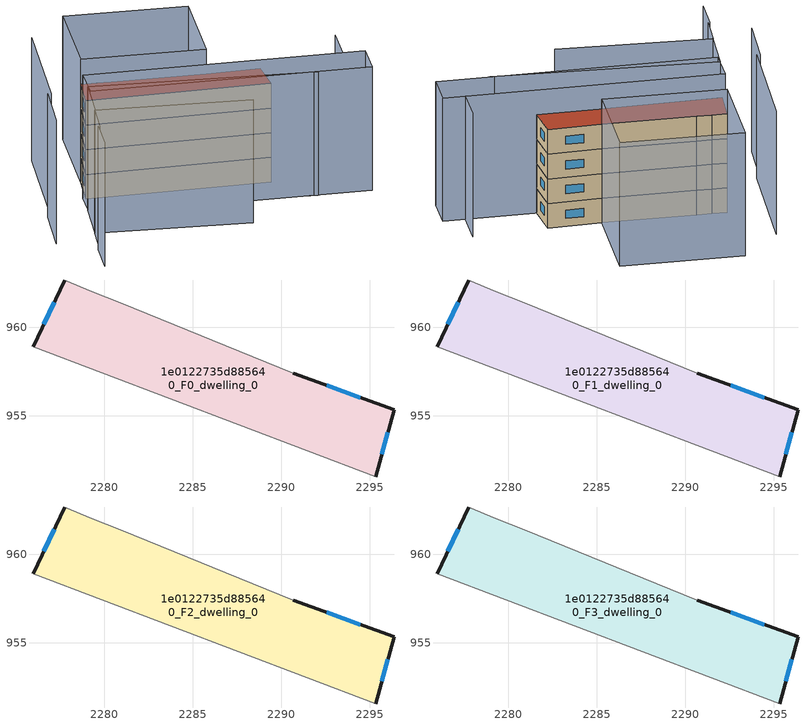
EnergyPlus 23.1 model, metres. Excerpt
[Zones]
1e0122735d885640_F0_dwelling_0
 floor ground (EU_floor_Construction): 2296.37,955.34 2295.33,951.57 2275.98,958.92 2277.77,962.66 2279.33,962.01 2280.9,961.38 2290.68,957.42 z0
 wall outside (EU_wall_Construction): 2295.33,951.57 2296.37,955.34 2290.68,957.42 / 2277.77,962.66 2275.98,958.92 z0:3
 wall adiabatic (EU_wall_Construction): 2275.98,958.92 2295.33,951.57 / 2290.68,957.42 2280.9,961.38 2279.33,962.01 2277.77,962.66 z0:3
 window (EU_Window_Construction): 2294.48,956.03 2292.58,956.73 / 2295.68,952.82 2296.03,954.09 / 2277.18,961.41 2276.58,960.16 z1:2
1e0122735d885640_F1_dwelling_0
 floor to 1e0122735d885640_F0_dwelling_0 (EU_floor_Construction): 2296.37,955.34 2295.33,951.57 2275.98,958.92 2277.77,962.66 2279.33,962.01 2280.9,961.38 2290.68,957.42 z3
 wall outside (EU_wall_Construction): 2295.33,951.57 2296.37,955.34 2290.68,957.42 / 2277.77,962.66 2275.98,958.92 z3:6
 wall adiabatic (EU_wall_Construction): 2275.98,958.92 2295.33,951.57 / 2290.68,957.42 2280.9,961.38 2279.33,962.01 2277.77,962.66 z3:6
 window (EU_Window_Construction): 2294.48,956.03 2292.58,956.73 / 2295.68,952.82 2296.03,954.09 / 2277.18,961.41 2276.58,960.16 z4:5
1e0122735d885640_F2_dwelling_0
 floor to 1e0122735d885640_F1_dwelling_0 (EU_floor_Construction): 2296.37,955.34 2295.33,951.57 2275.98,958.92 2277.77,962.66 2279.33,962.01 2280.9,961.38 2290.68,957.42 z6
 wall outside (EU_wall_Construction): 2295.33,951.57 2296.37,955.34 2290.68,957.42 / 2277.77,962.66 2275.98,958.92 z6:9
 wall adiabatic (EU_wall_Construction): 2275.98,958.92 2295.33,951.57 / 2290.68,957.42 2280.9,961.38 2279.33,962.01 2277.77,962.66 z6:9
 window (EU_Window_Construction): 2294.48,956.03 2292.58,956.73 / 2295.68,952.82 2296.03,954.09 / 2277.18,961.41 2276.58,960.16 z7:8
1e0122735d885640_F3_dwelling_0
 floor to 1e0122735d885640_F2_dwelling_0 (EU_floor_Construction): 2296.37,955.34 2295.33,951.57 2275.98,958.92 2277.77,962.66 2279.33,962.01 2280.9,961.38 2290.68,957.42 z9
 wall outside (EU_wall_Construction): 2295.33,951.57 2296.37,955.34 2290.68,957.42 / 2277.77,962.66 2275.98,958.92 z9:12
 wall adiabatic (EU_wall_Construction): 2275.98,958.92 2295.33,951.57 / 2290.68,957.42 2280.9,961.38 2279.33,962.01 2277.77,962.66 z9:12
 window (EU_Window_Construction): 2294.48,956.03 2292.58,956.73 / 2295.68,952.82 2296.03,954.09 / 2277.18,961.41 2276.58,960.16 z10:11
 roof outside (EU_roof_Construction): 2295.33,951.57 2296.37,955.34 2290.68,957.42 2280.9,961.38 2279.33,962.01 2277.77,962.66 2275.98,958.92 z12
shading: 2268.79,943.88 2270.37,947.7 / 2270.57,947.62 2272.23,951.3 / 2272.23,951.3 2288.23,944.08 / 2272.28,951.21 2274.72,956.58 / 2274.72,956.58 2297.92,946.07 / 2302.73,948.63 2304.36,952.64 / 2270.12,957.43 2267.31,951.4 / 2276.18,970.13 2270.43,957.24 / 2303.54,943.87 2274.31,955.43 / 2274.31,955.43 2275.84,959.28 / 2275.84,959.28 2305.06,947.72 / 2305.06,947.72 2303.54,943.87 / 2290.66,957.37 2277.77,962.66 / 2277.77,962.66 2281.91,972.74 / 2281.91,972.74 2294.8,967.45 / 2294.8,967.45 2290.66,957.37 z0:15
[Building]
EU S2 Campaign: North Axis=0; Terrain=City; Solar Distribution=FullExterior
[Site:Location]
Bologna: Latitude=44.5; Longitude=11.25; Time Zone=1; Elevation=37
[SizingPeriod:WeatherFileDays]
AnnualSizingPeriod: Begin Month=1; Begin Day of Month=1; End Month=12; End Day of Month=31; Day of Week for Start Day=Monday; Use Weather File Daylight Saving Period=No; Use Weather File Rain and Snow Indicators=No
[MATERIAL]
EU_InternalMass_Material: Roughness=MediumRough; Thickness=0.1; Conductivity=1; Density=1800; Specific Heat=900; Thermal Absorptance=0.9; Solar Absorptance=0.7; Visible Absorptance=0.7
[MATERIAL:NOMASS] Roughness=MediumRough; Thermal Absorptance=0.9; Solar Absorptance=0.7; Visible Absorptance=0.7
Name | Thermal Resistance
EU_wall_NoMass | 0.937881
EU_roof_NoMass | 0.548572
EU_floor_NoMass | 0.71348
[WINDOWMATERIAL:SIMPLEGLAZINGSYSTEM]
EU_Window_SimpleGlazing: UFactor=4.25633; Solar Heat Gain Coefficient=0.85; Visible Transmittance=0.85
[CONSTRUCTION]
EU_wall_Construction: EU_wall_NoMass
EU_roof_Construction: EU_roof_NoMass
EU_floor_Construction: EU_floor_NoMass
EU_Window_Construction: EU_Window_SimpleGlazing
EU_InternalMass_Construction: EU_InternalMass_Material
[ZONE] Type=1; Multiplier=1; Ceiling Height=autocalculate; Volume=240.491; Floor Area=autocalculate; Part of Total Floor Area=Yes
1e0122735d885640_F0_dwelling_0; 1e0122735d885640_F1_dwelling_0; 1e0122735d885640_F2_dwelling_0; 1e0122735d885640_F3_dwelling_0
[INTERNALMASS] Construction=EU_InternalMass_Construction; Surface Area=80.1638
Name | Zone or ZoneList
1e0122735d885640_F0_dwelling_0_EU_InternalMass | 1e0122735d885640_F0_dwelling_0
1e0122735d885640_F1_dwelling_0_EU_InternalMass | 1e0122735d885640_F1_dwelling_0
1e0122735d885640_F2_dwelling_0_EU_InternalMass | 1e0122735d885640_F2_dwelling_0
1e0122735d885640_F3_dwelling_0_EU_InternalMass | 1e0122735d885640_F3_dwelling_0
[OTHEREQUIPMENT] Fuel Type=Electricity; Design Level Calculation Method=Watts/Area; Power per Zone Floor Area=1; Fraction Latent=0; Fraction Radiant=0; Fraction Lost=0; Carbon Dioxide Generation Rate=0; EndUse Subcategory=EU_Step8_InternalGains
Name | Zone or ZoneList or Space or SpaceList | Schedule
EU_Step8_InternalGain_1e0122735d885640_F0_dwelling_0_f000 | 1e0122735d885640_F0_dwelling_0 | EU_Step8_GainSchedule_1e0122735d885640_F0_dwelling_0_f000
EU_Step8_InternalGain_1e0122735d885640_F1_dwelling_0_f000 | 1e0122735d885640_F1_dwelling_0 | EU_Step8_GainSchedule_1e0122735d885640_F1_dwelling_0_f000
EU_Step8_InternalGain_1e0122735d885640_F2_dwelling_0_f000 | 1e0122735d885640_F2_dwelling_0 | EU_Step8_GainSchedule_1e0122735d885640_F2_dwelling_0_f000
EU_Step8_InternalGain_1e0122735d885640_F3_dwelling_0_f000 | 1e0122735d885640_F3_dwelling_0 | EU_Step8_GainSchedule_1e0122735d885640_F3_dwelling_0_f000
[ZONEVENTILATION:DESIGNFLOWRATE] Schedule=EU_AlwaysOn; Design Flow Rate Calculation Method=AirChanges/Hour; Air Changes per Hour=0.687892; Ventilation Type=Natural; Fan Pressure Rise=0; Fan Total Efficiency=1; Constant Term Coefficient=1; Temperature Term Coefficient=0; Velocity Term Coefficient=0; Velocity Squared Term Coefficient=0; Minimum Indoor Temperature=-100; Maximum Indoor Temperature=100; Delta Temperature=-100; Minimum Outdoor Temperature=-100; Maximum Outdoor Temperature=100; Maximum Wind Speed=40
Name | Zone or ZoneList or Space or SpaceList
EU_ConstantAir_1e0122735d885640_F0_dwelling_0 | 1e0122735d885640_F0_dwelling_0
EU_ConstantAir_1e0122735d885640_F1_dwelling_0 | 1e0122735d885640_F1_dwelling_0
EU_ConstantAir_1e0122735d885640_F2_dwelling_0 | 1e0122735d885640_F2_dwelling_0
EU_ConstantAir_1e0122735d885640_F3_dwelling_0 | 1e0122735d885640_F3_dwelling_0
[HVACTEMPLATE:THERMOSTAT] Constant Heating Setpoint=20; Constant Cooling Setpoint=50
EU_HeatOnly_1e0122735d885640_F0_dwelling_0; EU_HeatOnly_1e0122735d885640_F1_dwelling_0; EU_HeatOnly_1e0122735d885640_F2_dwelling_0; EU_HeatOnly_1e0122735d885640_F3_dwelling_0
[HVACTEMPLATE:ZONE:IDEALLOADSAIRSYSTEM] System Availability Schedule=EU_AlwaysOn; Maximum Heating Supply Air Temperature=50; Minimum Cooling Supply Air Temperature=13; Maximum Heating Supply Air Humidity Ratio=0.0156; Minimum Cooling Supply Air Humidity Ratio=0.0077; Heating Limit=NoLimit; Cooling Limit=NoLimit; Heating Availability Schedule=EU_AlwaysOn; Cooling Availability Schedule=EU_CoolingOff; Dehumidification Control Type=ConstantSensibleHeatRatio; Cooling Sensible Heat Ratio=0.7; Dehumidification Setpoint=60; Humidification Control Type=None; Humidification Setpoint=30; Outdoor Air Method=None; Outdoor Air Flow Rate per Person=0.00944; Outdoor Air Flow Rate per Zone Floor Area=0; Outdoor Air Flow Rate per Zone=0; Demand Controlled Ventilation Type=None; Outdoor Air Economizer Type=NoEconomizer; Heat Recovery Type=None; Sensible Heat Recovery Effectiveness=0.7; Latent Heat Recovery Effectiveness=0.65
Name | Template Thermostat
1e0122735d885640_F0_dwelling_0 | EU_HeatOnly_1e0122735d885640_F0_dwelling_0
1e0122735d885640_F1_dwelling_0 | EU_HeatOnly_1e0122735d885640_F1_dwelling_0
1e0122735d885640_F2_dwelling_0 | EU_HeatOnly_1e0122735d885640_F2_dwelling_0
1e0122735d885640_F3_dwelling_0 | EU_HeatOnly_1e0122735d885640_F3_dwelling_0
[SIZING:ZONE] Zone Cooling Design Supply Air Temperature Input Method=SupplyAirTemperature; Zone Cooling Design Supply Air Temperature=13; Zone Heating Design Supply Air Temperature Input Method=SupplyAirTemperature; Zone Heating Design Supply Air Temperature=50; Zone Cooling Design Supply Air Humidity Ratio=0.008; Zone Heating Design Supply Air Humidity Ratio=0.008; Cooling Design Air Flow Method=DesignDay; Cooling Design Air Flow Rate=0; Cooling Minimum Air Flow per Zone Floor Area=0.000762; Cooling Minimum Air Flow=0; Cooling Minimum Air Flow Fraction=0.2; Heating Design Air Flow Method=DesignDay; Heating Design Air Flow Rate=0; Heating Maximum Air Flow per Zone Floor Area=0.002032; Heating Maximum Air Flow=0.141576; Heating Maximum Air Flow Fraction=0.3; Account for Dedicated Outdoor Air System=No; Dedicated Outdoor Air System Control Strategy=NeutralSupplyAir; Dedicated Outdoor Air Low Setpoint Temperature for Design=autosize; Dedicated Outdoor Air High Setpoint Temperature for Design=autosize; Zone Load Sizing Method=Sensible Load Only No Latent Load; Zone Latent Cooling Design Supply Air Humidity Ratio Input Method=HumidityRatioDifference; Zone Cooling Design Supply Air Humidity Ratio Difference=0.005; Zone Latent Heating Design Supply Air Humidity Ratio Input Method=HumidityRatioDifference; Zone Humidification Design Supply Air Humidity Ratio Difference=0.005
1e0122735d885640_F0_dwelling_0; 1e0122735d885640_F1_dwelling_0; 1e0122735d885640_F2_dwelling_0; 1e0122735d885640_F3_dwelling_0
[SCHEDULE:CONSTANT]
Name | Hourly Value
EU_AlwaysOn | 1
EU_CoolingOff | 0
[SCHEDULE:FILE] Column Number=1; Rows to Skip at Top=0; Number of Hours of Data=8760; Column Separator=Comma; Interpolate to Timestep=No; Minutes per Item=60; Adjust Schedule for Daylight Savings=Yes
Name | File
EU_Step8_GainSchedule_1e0122735d885640_F0_dwelling_0_f000 | ../../schedules/1e0122735d885640/1e0122735d885640_F0_dwelling_0_f000_gain.csv
EU_Step8_GainSchedule_1e0122735d885640_F1_dwelling_0_f000 | ../../schedules/1e0122735d885640/1e0122735d885640_F1_dwelling_0_f000_gain.csv
EU_Step8_GainSchedule_1e0122735d885640_F2_dwelling_0_f000 | ../../schedules/1e0122735d885640/1e0122735d885640_F2_dwelling_0_f000_gain.csv
EU_Step8_GainSchedule_1e0122735d885640_F3_dwelling_0_f000 | ../../schedules/1e0122735d885640/1e0122735d885640_F3_dwelling_0_f000_gain.csv
